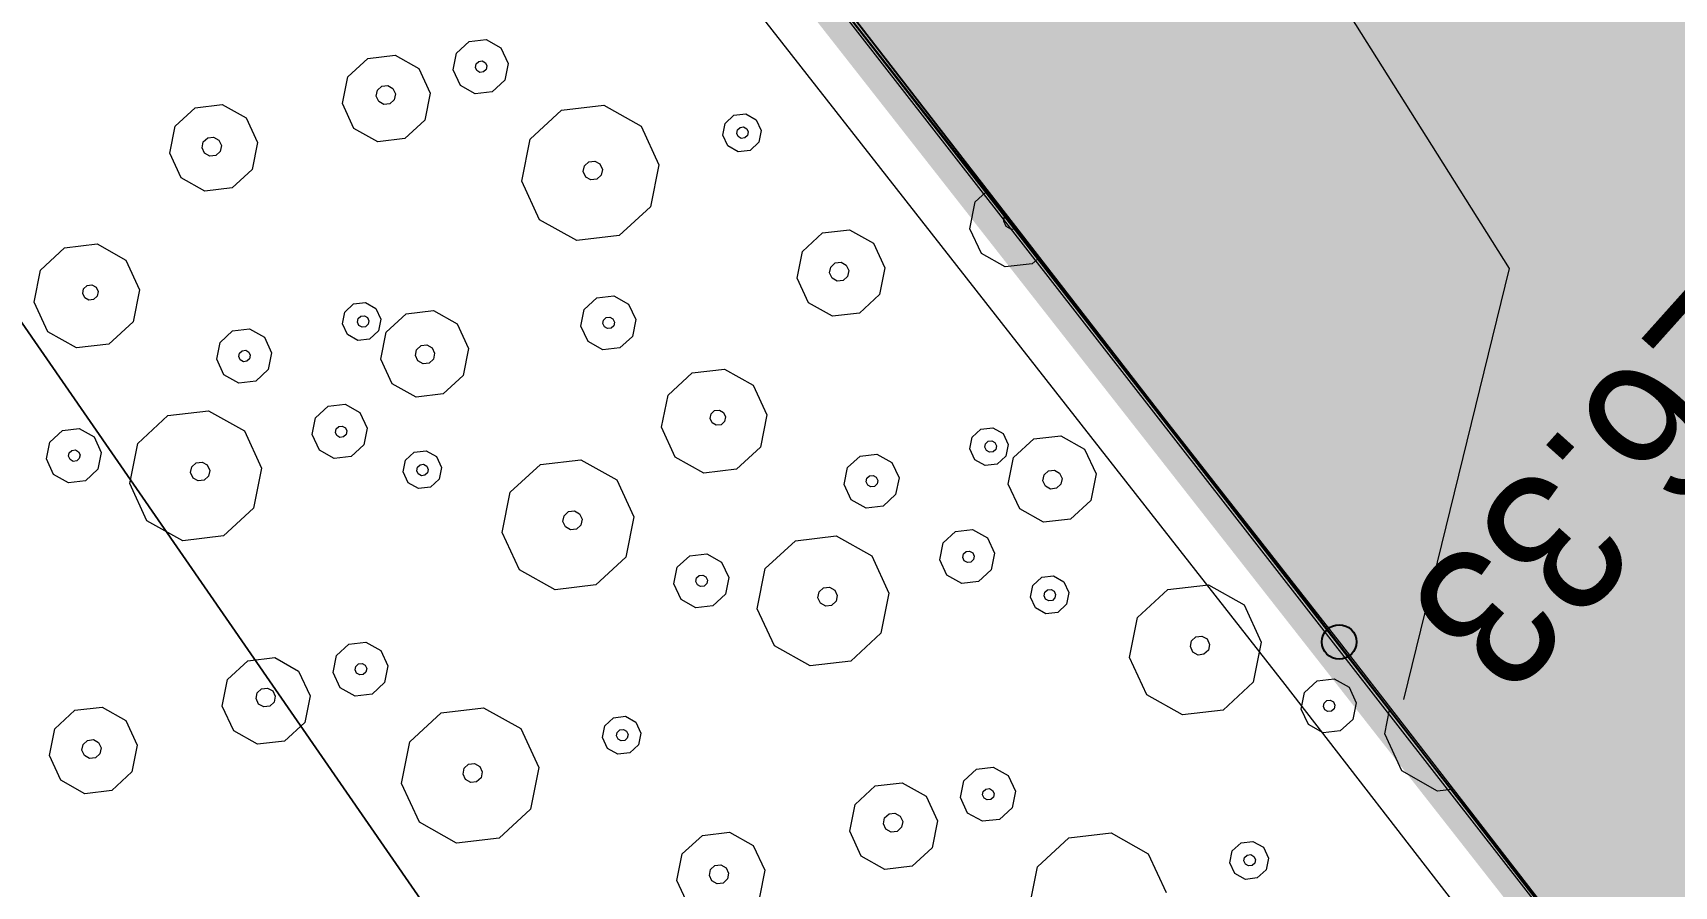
# Model space of a CAD drawing. Header units: metres. Extents: x -2858 to 512, y -1995 to 1252.
# Drawn here: x -564.47 to -559.714, y 410.678 to 413.151 of the extents above; entities that cross this region are included whole.
import ezdxf
from ezdxf.enums import TextEntityAlignment as Align
from ezdxf.lldxf.tags import DXFTag

# ---------------------------------------------------------------- set-up
doc = ezdxf.new("R2010")
doc.units = ezdxf.units.M
doc.header["$PDMODE"] = 33
doc.header["$PDSIZE"] = 0.1
for name, color, linetype in [('Calque commun', 7, 'Continuous'), ('Calque11', 7, 'Continuous'), ('Calque14', 7, 'Continuous'), ('Calque15', 7, 'Continuous'), ('Calque17', 7, 'Continuous')]:
    doc.layers.add(name, color=color, linetype=linetype)
doc.styles.add('Arial12', font='arial.ttf', dxfattribs={"width": 0.9, "height": 0.41584})
tags = doc.linetypes.add('DASHDOT2', pattern=[0.5, 0.25, -0.125, 0, -0.125]).pattern_tags.tags
tags[10:11] = [DXFTag(74, 4), DXFTag(75, 0), DXFTag(340, '0'), DXFTag(46, 1.0), DXFTag(50, 0.0), DXFTag(44, 0.0), DXFTag(45, 0.0)]
tags[8:9] = [DXFTag(74, 4), DXFTag(75, 0), DXFTag(340, '0'), DXFTag(46, 1.0), DXFTag(50, 0.0), DXFTag(44, 0.0), DXFTag(45, 0.0)]
tags[6:7] = [DXFTag(74, 4), DXFTag(75, 0), DXFTag(340, '0'), DXFTag(46, 1.0), DXFTag(50, 0.0), DXFTag(44, 0.0), DXFTag(45, 0.0)]
tags[4:5] = [DXFTag(74, 4), DXFTag(75, 0), DXFTag(340, '0'), DXFTag(46, 1.0), DXFTag(50, 0.0), DXFTag(44, 0.0), DXFTag(45, 0.0)]
tags = doc.linetypes.add('HIDDENX2', pattern=[0.75, 0.5, -0.25]).pattern_tags.tags
tags[6:7] = [DXFTag(74, 4), DXFTag(75, 0), DXFTag(340, '0'), DXFTag(46, 1.0), DXFTag(50, 0.0), DXFTag(44, 0.0), DXFTag(45, 0.0)]
tags[4:5] = [DXFTag(74, 4), DXFTag(75, 0), DXFTag(340, '0'), DXFTag(46, 1.0), DXFTag(50, 0.0), DXFTag(44, 0.0), DXFTag(45, 0.0)]

# ---------------------------------------------------------------- blocks, each defined once
blk = doc.blocks.new('toitvillacinqbismi')
at = {"layer": 'Calque commun', "color": 9, "linetype": 'Continuous', "lineweight": -2}
mesh = blk.add_polyface(dxfattribs=at)
corners = [(-2.8069, 24.5933), (-2.8069, 26.4286), (-9.4069, 24.5933), (10.4215, 26.4286), (-2.7879, 33.5933), (17.0215, 33.5933), (17.0215, 24.5933), (-2.7879, 35.4286), (10.412, 33.5933), (10.4215, 24.5933), (10.412, 35.4286), (-9.3974, 33.5933), (17.8815, 39.3192), (17.8815, 45.9286), (8.8815, 45.9286), (8.8815, 39.3192)]
mesh.append_faces([[corners[k] for k in face] for face in [(12, 13, 14, 15)]], dxfattribs={"color": 9})
mesh.append_faces([[corners[k] for k in face] for face in [(3, 4, 1), (5, 3, 6), (11, 1, 4)]], dxfattribs={"vtx0": -1, "vtx1": -1, "color": 9})
mesh.append_faces([[corners[k] for k in face] for face in [(3, 8, 4)]], dxfattribs={"vtx0": -1, "vtx1": -1, "vtx2": -1, "color": 9})
mesh.append_faces([[corners[k] for k in face] for face in [(0, 1, 2)]], dxfattribs={"vtx1": -1, "color": 9})
mesh.append_faces([[corners[k] for k in face] for face in [(7, 4, 8), (11, 2, 1), (5, 8, 3)]], dxfattribs={"vtx1": -1, "vtx2": -1, "color": 9})
mesh.append_faces([[corners[k] for k in face] for face in [(3, 9, 6), (8, 10, 7)]], dxfattribs={"vtx2": -1, "color": 9})
blk = doc.blocks.new('PointTopo_SPE')
at = {"layer": 'Calque commun', "color": 1, "linetype": 'ByBlock', "lineweight": -2}
blk.add_point((0, 0), dxfattribs=at)
blk = doc.blocks.new('geometrebondepartleger')
at = {"layer": 'Calque commun', "color": 10, "linetype": 'DASHDOT2', "lineweight": 18, "flags": 128}
blk.add_lwpolyline([(45.2867, 98.0868), (42.9361, 93.8756), (22.4919, 69.3549), (46.896, 54.8213), (60.0219, 76.4824), (130.1549, 64.2531), (145.3143, 148.376), (109.3485, 154.881), (91.263, 130.1164), (87.3779, 124.8321), (86.3313, 123.2789), (83.8109, 118.8118), (74.9183, 102.5858), (72.6157, 98.3586), (63.0649, 85.9136), (45.1583, 97.9611)], close=True, dxfattribs=at)
at = {"layer": 'Calque11', "color": 7, "linetype": 'Continuous', "lineweight": 9}
blk.add_polyline3d([(125.0277, 35.9078, 79), (133.3383, 81.851, 79), (145.3136, 148.3761, 79)], dxfattribs=at)
at = {"layer": 'Calque17', "color": 1, "linetype": 'Continuous', "lineweight": 9}
for points in [[(125.174, 36.6886, 79), (126.5286, 44.1348, 79), (125.0378, 35.9435, 79), (126.4161, 43.4883, 79), (128.681, 56.0642, 79), (129.9759, 63.1341, 79), (132.1933, 75.6042, 79), (133.3383, 81.851, 79), (135.2222, 92.3412, 79), (136.4776, 99.3268, 79), (138.1727, 108.7115, 79), (140.4846, 121.4626, 79), (141.0933, 124.9318, 79)], [(125.3707, 36.6528, 79), (126.7254, 44.0992, 79), (125.2346, 35.9078, 79), (126.6129, 43.4526, 79), (128.8778, 56.0285, 79), (130.1727, 63.0986, 79), (132.3901, 75.5687, 79), (133.5351, 81.8153, 79), (135.4191, 92.3058, 79), (136.6745, 99.2914, 79), (138.3695, 108.676, 79), (140.6815, 121.4274, 79), (141.2903, 124.8972, 79)]]:
    blk.add_polyline3d(points, dxfattribs=at)
at = {"layer": 'Calque14', "color": 0, "linetype": 'ByBlock', "lineweight": -2}
blk.add_blockref('PointTopo_SPE', (132.1933, 75.6042, 205.3307), dxfattribs=at)
at = {"layer": 'Calque15', "color": 1, "linetype": 'ByBlock', "lineweight": -2, "style": 'Arial12', "width": 0.9}
blk.add_text('126.33', height=0.41584, dxfattribs=at).set_placement((130.3981, 76.0862, 205.3307), align=Align.TOP_LEFT)
blk = doc.blocks.new('pattern')
at = {"layer": 'Calque commun', "color": 54, "linetype": 'Continuous', "lineweight": 9}
for p, q in [((62.0634, 64.8081), (62.0939, 64.7811)), ((62.0939, 64.7811), (62.1197, 64.6653)), ((62.1197, 64.6653), (62.0725, 64.5564)), ((62.0725, 64.5564), (62.0115, 64.5204)), ((62.5521, 64.5139), (62.5659, 64.5456)), ((62.5659, 64.5456), (62.5957, 64.5632)), ((62.5957, 64.5632), (62.6301, 64.5599)), ((62.6301, 64.5599), (62.6561, 64.537)), ((62.5596, 64.4801), (62.5521, 64.5139)), ((62.5899, 64.511), (62.594, 64.5206)), ((62.5921, 64.5009), (62.5899, 64.511)), ((62.5999, 64.494), (62.5921, 64.5009)), ((62.594, 64.5206), (62.603, 64.5258)), ((62.6103, 64.493), (62.5999, 64.494)), ((62.603, 64.5258), (62.6133, 64.5248)), ((62.6192, 64.4983), (62.6103, 64.493)), ((62.6133, 64.5248), (62.6211, 64.518)), ((62.6233, 64.5078), (62.6192, 64.4983)), ((62.6211, 64.518), (62.6233, 64.5078)), ((62.6636, 64.5033), (62.6498, 64.4715)), ((62.6561, 64.537), (62.6636, 64.5033)), ((62.0605, 64.4346), (62.1031, 64.4597)), ((62.1031, 64.4597), (62.1523, 64.455)), ((62.1523, 64.455), (62.1894, 64.4223)), ((62.5856, 64.4572), (62.5596, 64.4801)), ((62.62, 64.4539), (62.5856, 64.4572)), ((62.6498, 64.4715), (62.62, 64.4539)), ((62.0408, 64.3892), (62.0605, 64.4346)), ((62.1072, 64.3936), (62.1161, 64.3989)), ((62.1161, 64.3989), (62.1264, 64.3979)), ((62.1264, 64.3979), (62.1342, 64.391)), ((62.1894, 64.4223), (62.2001, 64.374)), ((62.0516, 64.3409), (62.0408, 64.3892)), ((62.103, 64.3841), (62.1072, 64.3936)), ((62.1053, 64.3739), (62.103, 64.3841)), ((62.1131, 64.3671), (62.1053, 64.3739)), ((62.1234, 64.3661), (62.1131, 64.3671)), ((62.1324, 64.3714), (62.1234, 64.3661)), ((62.1365, 64.3809), (62.1324, 64.3714)), ((62.1342, 64.391), (62.1365, 64.3809)), ((62.2001, 64.374), (62.1804, 64.3287)), ((62.7884, 64.2779), (62.8376, 64.3913)), ((62.0887, 64.3082), (62.0516, 64.3409)), ((62.1379, 64.3035), (62.0887, 64.3082)), ((62.1804, 64.3287), (62.1379, 64.3035)), ((62.8153, 64.1572), (62.7884, 64.2779)), ((62.1131, 64.1126), (62.2153, 64.173)), ((62.2153, 64.173), (62.3334, 64.1617)), ((62.3334, 64.1617), (62.4224, 64.0832)), ((62.0659, 64.0038), (62.1131, 64.1126)), ((62.908, 64.0754), (62.8153, 64.1572)), ((63.1374, 64.1265), (63.031, 64.0637)), ((62.4224, 64.0832), (62.4482, 63.9674)), ((63.031, 64.0637), (62.908, 64.0754)), ((62.0917, 63.888), (62.0659, 64.0038)), ((62.2112, 63.9896), (62.2181, 64.0054)), ((62.2149, 63.9727), (62.2112, 63.9896)), ((62.2279, 63.9612), (62.2149, 63.9727)), ((62.2181, 64.0054), (62.233, 64.0142)), ((62.233, 64.0142), (62.2502, 64.0126)), ((62.26, 63.9684), (62.2451, 63.9596)), ((62.2502, 64.0126), (62.2632, 64.0011)), ((62.2669, 63.9842), (62.26, 63.9684)), ((62.2632, 64.0011), (62.2669, 63.9842)), ((62.4482, 63.9674), (62.401, 63.8585)), ((62.2451, 63.9596), (62.2279, 63.9612)), ((62.1806, 63.8094), (62.0917, 63.888)), ((62.91, 63.8697), (62.9526, 63.8949)), ((62.9526, 63.8949), (63.0018, 63.8902)), ((63.0018, 63.8902), (63.0388, 63.8574)), ((62.401, 63.8585), (62.2988, 63.7982)), ((62.8903, 63.8244), (62.91, 63.8697)), ((62.9011, 63.7761), (62.8903, 63.8244)), ((62.9525, 63.8192), (62.9566, 63.8288)), ((62.9566, 63.8288), (62.9656, 63.834)), ((62.9656, 63.834), (62.9759, 63.8331)), ((62.9759, 63.8331), (62.9837, 63.8262)), ((62.9837, 63.8262), (62.986, 63.8161)), ((63.0388, 63.8574), (63.0496, 63.8092)), ((62.2988, 63.7982), (62.1806, 63.8094)), ((62.9548, 63.8091), (62.9525, 63.8192)), ((62.9625, 63.8022), (62.9548, 63.8091)), ((62.9729, 63.8012), (62.9625, 63.8022)), ((62.9818, 63.8065), (62.9729, 63.8012)), ((62.986, 63.8161), (62.9818, 63.8065)), ((63.0496, 63.8092), (63.0299, 63.7638)), ((63.125, 63.7594), (63.1932, 63.7996)), ((63.1932, 63.7996), (63.2719, 63.7921)), ((63.2719, 63.7921), (63.3312, 63.7397)), ((62.9381, 63.7434), (62.9011, 63.7761)), ((62.9873, 63.7387), (62.9381, 63.7434)), ((63.0299, 63.7638), (62.9873, 63.7387)), ((63.0936, 63.6868), (63.125, 63.7594)), ((63.3312, 63.7397), (63.3484, 63.6625)), ((63.1108, 63.6096), (63.0936, 63.6868)), ((63.1866, 63.6694), (63.1934, 63.6853)), ((63.1934, 63.6853), (63.2083, 63.6941)), ((63.2083, 63.6941), (63.2256, 63.6924)), ((63.2256, 63.6924), (63.2385, 63.681)), ((63.1903, 63.6525), (63.1866, 63.6694)), ((63.2033, 63.6411), (63.1903, 63.6525)), ((63.2205, 63.6394), (63.2033, 63.6411)), ((63.2354, 63.6482), (63.2205, 63.6394)), ((63.2423, 63.6641), (63.2354, 63.6482)), ((63.2385, 63.681), (63.2423, 63.6641)), ((63.3484, 63.6625), (63.3169, 63.5899)), ((62.364, 63.57), (62.3778, 63.6017)), ((62.3778, 63.6017), (62.4076, 63.6193)), ((62.4076, 63.6193), (62.442, 63.616)), ((62.442, 63.616), (62.468, 63.5931)), ((62.468, 63.5931), (62.4755, 63.5593)), ((63.1701, 63.5572), (63.1108, 63.6096)), ((63.3169, 63.5899), (63.2488, 63.5497)), ((62.3715, 63.5362), (62.364, 63.57)), ((62.4034, 63.5672), (62.4076, 63.5767)), ((62.4057, 63.5571), (62.4034, 63.5672)), ((62.4135, 63.5502), (62.4057, 63.5571)), ((62.4076, 63.5767), (62.4165, 63.582)), ((62.4238, 63.5492), (62.4135, 63.5502)), ((62.4165, 63.582), (62.4268, 63.581)), ((62.4328, 63.5545), (62.4238, 63.5492)), ((62.4268, 63.581), (62.4346, 63.5741)), ((62.4369, 63.564), (62.4328, 63.5545)), ((62.4346, 63.5741), (62.4369, 63.564)), ((62.4755, 63.5593), (62.4617, 63.5276)), ((63.2488, 63.5497), (63.1701, 63.5572)), ((62.3975, 63.5133), (62.3715, 63.5362)), ((62.4319, 63.51), (62.3975, 63.5133)), ((62.4617, 63.5276), (62.4319, 63.51)), ((63.5656, 63.4818), (63.6337, 63.522)), ((62.069, 63.4307), (62.1372, 63.4709)), ((62.1372, 63.4709), (62.2159, 63.4634)), ((62.2159, 63.4634), (62.2752, 63.411)), ((63.5341, 63.4092), (63.5656, 63.4818)), ((62.0376, 63.3581), (62.069, 63.4307)), ((62.2752, 63.411), (62.2924, 63.3338)), ((63.5513, 63.332), (63.5341, 63.4092)), ((63.6346, 63.3934), (63.6414, 63.4092)), ((63.6414, 63.4092), (63.6564, 63.418)), ((63.6564, 63.418), (63.6736, 63.4164)), ((63.6736, 63.4164), (63.6866, 63.4049)), ((63.6866, 63.4049), (63.6903, 63.3881)), ((62.0548, 63.2809), (62.0376, 63.3581)), ((62.1378, 63.3504), (62.1447, 63.3663)), ((62.1416, 63.3335), (62.1378, 63.3504)), ((62.1447, 63.3663), (62.1596, 63.3751)), ((62.1596, 63.3751), (62.1768, 63.3734)), ((62.1768, 63.3734), (62.1898, 63.362)), ((62.1898, 63.362), (62.1936, 63.3451)), ((62.4171, 63.3197), (62.4368, 63.365)), ((62.4368, 63.365), (62.4793, 63.3902)), ((62.4793, 63.3902), (62.5286, 63.3855)), ((62.5286, 63.3855), (62.5656, 63.3527)), ((62.5656, 63.3527), (62.5764, 63.3045)), ((63.6383, 63.3765), (63.6346, 63.3934)), ((63.6513, 63.365), (63.6383, 63.3765)), ((63.6685, 63.3634), (63.6513, 63.365)), ((63.6834, 63.3722), (63.6685, 63.3634)), ((63.6903, 63.3881), (63.6834, 63.3722)), ((63.789, 63.3849), (63.7575, 63.3124)), ((62.1545, 63.3221), (62.1416, 63.3335)), ((62.1718, 63.3204), (62.1545, 63.3221)), ((62.1867, 63.3292), (62.1718, 63.3204)), ((62.1936, 63.3451), (62.1867, 63.3292)), ((62.2924, 63.3338), (62.2609, 63.2612)), ((62.4278, 63.2714), (62.4171, 63.3197)), ((62.478, 63.3175), (62.4821, 63.327)), ((62.4803, 63.3073), (62.478, 63.3175)), ((62.488, 63.3005), (62.4803, 63.3073)), ((62.4821, 63.327), (62.4911, 63.3323)), ((62.4911, 63.3323), (62.5014, 63.3313)), ((62.5073, 63.3047), (62.4984, 63.2995)), ((62.5014, 63.3313), (62.5092, 63.3244)), ((62.5114, 63.3143), (62.5073, 63.3047)), ((62.5092, 63.3244), (62.5114, 63.3143)), ((62.5764, 63.3045), (62.5567, 63.2591)), ((63.6106, 63.2796), (63.5513, 63.332)), ((63.7575, 63.3124), (63.6894, 63.2721)), ((62.1141, 63.2285), (62.0548, 63.2809)), ((62.2609, 63.2612), (62.1928, 63.221)), ((62.4649, 63.2387), (62.4278, 63.2714)), ((62.4984, 63.2995), (62.488, 63.3005)), ((62.5567, 63.2591), (62.5141, 63.234)), ((62.7272, 63.2142), (62.8293, 63.2746)), ((62.8293, 63.2746), (62.9475, 63.2633)), ((62.9475, 63.2633), (63.0364, 63.1848)), ((63.6894, 63.2721), (63.6106, 63.2796)), ((62.1928, 63.221), (62.1141, 63.2285)), ((62.5141, 63.234), (62.4649, 63.2387)), ((62.6799, 63.1054), (62.7272, 63.2142)), ((62.1616, 63.1524), (62.1754, 63.1842)), ((62.1754, 63.1842), (62.2052, 63.2018)), ((62.1973, 63.1521), (62.2014, 63.1616)), ((62.2014, 63.1616), (62.2103, 63.1669)), ((62.2052, 63.2018), (62.2396, 63.1985)), ((62.2103, 63.1669), (62.2207, 63.1659)), ((62.2207, 63.1659), (62.2284, 63.159)), ((62.2284, 63.159), (62.2307, 63.1489)), ((62.2396, 63.1985), (62.2656, 63.1756)), ((62.2656, 63.1756), (62.2731, 63.1418)), ((63.0364, 63.1848), (63.0622, 63.0689)), ((62.1691, 63.1186), (62.1616, 63.1524)), ((62.1951, 63.0957), (62.1691, 63.1186)), ((62.1995, 63.1419), (62.1973, 63.1521)), ((62.2073, 63.135), (62.1995, 63.1419)), ((62.2176, 63.1341), (62.2073, 63.135)), ((62.2266, 63.1393), (62.2176, 63.1341)), ((62.2307, 63.1489), (62.2266, 63.1393)), ((62.2731, 63.1418), (62.2593, 63.1101)), ((62.8321, 63.107), (62.847, 63.1158)), ((62.847, 63.1158), (62.8642, 63.1142)), ((62.8642, 63.1142), (62.8772, 63.1027)), ((62.2295, 63.0925), (62.1951, 63.0957)), ((62.2593, 63.1101), (62.2295, 63.0925)), ((62.7057, 62.9895), (62.6799, 63.1054)), ((62.8252, 63.0911), (62.8321, 63.107)), ((62.829, 63.0743), (62.8252, 63.0911)), ((62.842, 63.0628), (62.829, 63.0743)), ((62.8741, 63.07), (62.8592, 63.0612)), ((62.881, 63.0858), (62.8741, 63.07)), ((62.8772, 63.1027), (62.881, 63.0858)), ((63.0622, 63.0689), (63.015, 62.9601)), ((62.4587, 63.0132), (62.5013, 63.0383)), ((62.5013, 63.0383), (62.5505, 63.0336)), ((62.5505, 63.0336), (62.5876, 63.0009)), ((62.8592, 63.0612), (62.842, 63.0628)), ((62.439, 62.9678), (62.4587, 63.0132)), ((62.5012, 62.9627), (62.5053, 62.9722)), ((62.5053, 62.9722), (62.5143, 62.9775)), ((62.5143, 62.9775), (62.5246, 62.9765)), ((62.5246, 62.9765), (62.5324, 62.9696)), ((62.5324, 62.9696), (62.5347, 62.9595)), ((62.5876, 63.0009), (62.5983, 62.9526)), ((62.7947, 62.911), (62.7057, 62.9895)), ((62.4498, 62.9196), (62.439, 62.9678)), ((62.5035, 62.9526), (62.5012, 62.9627)), ((62.5113, 62.9457), (62.5035, 62.9526)), ((62.5216, 62.9447), (62.5113, 62.9457)), ((62.5305, 62.95), (62.5216, 62.9447)), ((62.5347, 62.9595), (62.5305, 62.95)), ((62.5983, 62.9526), (62.5786, 62.9073)), ((63.015, 62.9601), (62.9128, 62.8997)), ((63.4946, 62.9175), (63.5084, 62.9493)), ((63.5084, 62.9493), (63.5382, 62.9669)), ((63.5324, 62.9147), (63.5365, 62.9242)), ((63.5365, 62.9242), (63.5455, 62.9295)), ((63.5382, 62.9669), (63.5726, 62.9636)), ((63.5455, 62.9295), (63.5558, 62.9285)), ((63.5558, 62.9285), (63.5636, 62.9216)), ((63.5636, 62.9216), (63.5658, 62.9115)), ((63.5726, 62.9636), (63.5986, 62.9407)), ((63.5986, 62.9407), (63.6061, 62.9069)), ((61.7174, 62.8889), (61.7387, 62.8869)), ((61.7387, 62.8869), (61.798, 62.8345)), ((62.4868, 62.8868), (62.4498, 62.9196)), ((62.5361, 62.8821), (62.4868, 62.8868)), ((62.5786, 62.9073), (62.5361, 62.8821)), ((62.9128, 62.8997), (62.7947, 62.911)), ((63.5021, 62.8837), (63.4946, 62.9175)), ((63.5281, 62.8608), (63.5021, 62.8837)), ((63.5346, 62.9045), (63.5324, 62.9147)), ((63.5424, 62.8977), (63.5346, 62.9045)), ((63.5528, 62.8967), (63.5424, 62.8977)), ((63.5617, 62.902), (63.5528, 62.8967)), ((63.5658, 62.9115), (63.5617, 62.902)), ((63.5923, 62.8751), (63.5625, 62.8575)), ((63.6061, 62.9069), (63.5923, 62.8751)), ((61.798, 62.8345), (61.8152, 62.7573)), ((62.9833, 62.7928), (63.003, 62.8382)), ((63.003, 62.8382), (63.0456, 62.8633)), ((63.0456, 62.8633), (63.0948, 62.8587)), ((63.0948, 62.8587), (63.1319, 62.8259)), ((63.1319, 62.8259), (63.1426, 62.7777)), ((63.5625, 62.8575), (63.5281, 62.8608)), ((63.7801, 62.7949), (63.8865, 62.8578)), ((63.8865, 62.8578), (64.0096, 62.846)), ((64.0096, 62.846), (64.1022, 62.7642)), ((61.6981, 62.7822), (61.7054, 62.7758)), ((62.9941, 62.7446), (62.9833, 62.7928)), ((63.0455, 62.7877), (63.0497, 62.7972)), ((63.0478, 62.7776), (63.0455, 62.7877)), ((63.0497, 62.7972), (63.0586, 62.8025)), ((63.0586, 62.8025), (63.0689, 62.8015)), ((63.0689, 62.8015), (63.0767, 62.7947)), ((63.079, 62.7845), (63.0748, 62.775)), ((63.0767, 62.7947), (63.079, 62.7845)), ((63.7309, 62.6815), (63.7801, 62.7949)), ((61.7022, 62.743), (61.6897, 62.7356)), ((61.7091, 62.7589), (61.7022, 62.743)), ((61.7054, 62.7758), (61.7091, 62.7589)), ((61.8152, 62.7573), (61.7838, 62.6847)), ((63.0312, 62.7119), (62.9941, 62.7446)), ((63.0556, 62.7707), (63.0478, 62.7776)), ((63.0659, 62.7697), (63.0556, 62.7707)), ((63.0748, 62.775), (63.0659, 62.7697)), ((63.1229, 62.7323), (63.0804, 62.7072)), ((63.1426, 62.7777), (63.1229, 62.7323)), ((64.1022, 62.7642), (64.1291, 62.6436)), ((61.7838, 62.6847), (61.7156, 62.6445)), ((63.0804, 62.7072), (63.0312, 62.7119)), ((63.899, 62.6817), (63.9139, 62.6905)), ((63.9139, 62.6905), (63.9311, 62.6888)), ((63.9311, 62.6888), (63.9441, 62.6774)), ((61.7156, 62.6445), (61.674, 62.6485)), ((62.5781, 62.6062), (62.6598, 62.6545)), ((62.6598, 62.6545), (62.7543, 62.6455)), ((62.7543, 62.6455), (62.8255, 62.5826)), ((63.7578, 62.5609), (63.7309, 62.6815)), ((63.8921, 62.6658), (63.899, 62.6817)), ((63.8959, 62.6489), (63.8921, 62.6658)), ((63.9089, 62.6374), (63.8959, 62.6489)), ((63.9261, 62.6358), (63.9089, 62.6374)), ((63.941, 62.6446), (63.9261, 62.6358)), ((63.9479, 62.6605), (63.941, 62.6446)), ((63.9441, 62.6774), (63.9479, 62.6605)), ((64.1291, 62.6436), (64.0799, 62.5302)), ((62.0324, 62.5766), (62.1006, 62.6168)), ((62.1006, 62.6168), (62.1793, 62.6093)), ((62.1793, 62.6093), (62.2386, 62.557)), ((62.5403, 62.5191), (62.5781, 62.6062)), ((62.001, 62.504), (62.0324, 62.5766)), ((62.2386, 62.557), (62.2558, 62.4797)), ((62.8255, 62.5826), (62.8461, 62.49)), ((63.0556, 62.5163), (63.1578, 62.5766)), ((63.1578, 62.5766), (63.2759, 62.5654)), ((63.2759, 62.5654), (63.3649, 62.4868)), ((63.8505, 62.4791), (63.7578, 62.5609)), ((62.0182, 62.4268), (62.001, 62.504)), ((62.1014, 62.4882), (62.1083, 62.504)), ((62.1083, 62.504), (62.1232, 62.5128)), ((62.1232, 62.5128), (62.1404, 62.5112)), ((62.1404, 62.5112), (62.1534, 62.4997)), ((62.1534, 62.4997), (62.1571, 62.4829)), ((62.5609, 62.4265), (62.5403, 62.5191)), ((62.6565, 62.5078), (62.662, 62.5205)), ((62.6595, 62.4942), (62.6565, 62.5078)), ((62.6699, 62.4851), (62.6595, 62.4942)), ((62.662, 62.5205), (62.674, 62.5275)), ((62.674, 62.5275), (62.6877, 62.5262)), ((62.6877, 62.5262), (62.6981, 62.517)), ((62.7011, 62.5035), (62.6956, 62.4908)), ((62.6981, 62.517), (62.7011, 62.5035)), ((63.0084, 62.4074), (63.0556, 62.5163)), ((64.0799, 62.5302), (63.9735, 62.4673)), ((62.1052, 62.4713), (62.1014, 62.4882)), ((62.1181, 62.4598), (62.1052, 62.4713)), ((62.1354, 62.4582), (62.1181, 62.4598)), ((62.1503, 62.467), (62.1354, 62.4582)), ((62.1571, 62.4829), (62.1503, 62.467)), ((62.2558, 62.4797), (62.2243, 62.4072)), ((62.6837, 62.4838), (62.6699, 62.4851)), ((62.6956, 62.4908), (62.6837, 62.4838)), ((62.8461, 62.49), (62.8083, 62.4029)), ((63.3649, 62.4868), (63.3907, 62.371)), ((63.9735, 62.4673), (63.8505, 62.4791)), ((62.0775, 62.3744), (62.0182, 62.4268)), ((62.2243, 62.4072), (62.1562, 62.3669)), ((62.6321, 62.3636), (62.5609, 62.4265)), ((62.8083, 62.4029), (62.7266, 62.3546)), ((63.0342, 62.2916), (63.0084, 62.4074)), ((63.1537, 62.3932), (63.1606, 62.4091)), ((63.1606, 62.4091), (63.1755, 62.4179)), ((63.1755, 62.4179), (63.1927, 62.4162)), ((63.1927, 62.4162), (63.2057, 62.4048)), ((63.2057, 62.4048), (63.2094, 62.3879)), ((62.1562, 62.3669), (62.0775, 62.3744)), ((62.7266, 62.3546), (62.6321, 62.3636)), ((63.1574, 62.3763), (63.1537, 62.3932)), ((63.1704, 62.3649), (63.1574, 62.3763)), ((63.1876, 62.3632), (63.1704, 62.3649)), ((63.2025, 62.372), (63.1876, 62.3632)), ((63.2094, 62.3879), (63.2025, 62.372)), ((63.3907, 62.371), (63.3435, 62.2621)), ((63.1231, 62.2131), (63.0342, 62.2916)), ((63.3435, 62.2621), (63.2413, 62.2018)), ((63.8328, 62.228), (63.8525, 62.2734)), ((63.8525, 62.2734), (63.8951, 62.2985)), ((63.8951, 62.2985), (63.9443, 62.2938)), ((63.9443, 62.2938), (63.9813, 62.2611)), ((63.9813, 62.2611), (63.9921, 62.2128)), ((63.2413, 62.2018), (63.1231, 62.2131)), ((63.8436, 62.1797), (63.8328, 62.228)), ((63.895, 62.2229), (63.8991, 62.2324)), ((63.8973, 62.2127), (63.895, 62.2229)), ((63.905, 62.2059), (63.8973, 62.2127)), ((63.8991, 62.2324), (63.9081, 62.2377)), ((63.9081, 62.2377), (63.9184, 62.2367)), ((63.9243, 62.2102), (63.9154, 62.2049)), ((63.9184, 62.2367), (63.9262, 62.2298)), ((63.9285, 62.2197), (63.9243, 62.2102)), ((63.9262, 62.2298), (63.9285, 62.2197)), ((63.9921, 62.2128), (63.9724, 62.1675)), ((62.6259, 62.1389), (62.6685, 62.1641)), ((62.6685, 62.1641), (62.7177, 62.1594)), ((63.8806, 62.147), (63.8436, 62.1797)), ((63.9154, 62.2049), (63.905, 62.2059)), ((63.9724, 62.1675), (63.9298, 62.1423)), ((64.0361, 62.0904), (64.0675, 62.163)), ((64.0675, 62.163), (64.1357, 62.2032)), ((64.1357, 62.2032), (64.2144, 62.1957)), ((64.2144, 62.1957), (64.2737, 62.1434)), ((62.6063, 62.0936), (62.6259, 62.1389)), ((62.7177, 62.1594), (62.7548, 62.1266)), ((62.7548, 62.1266), (62.7656, 62.0784)), ((63.9298, 62.1423), (63.8806, 62.147)), ((64.2737, 62.1434), (64.2909, 62.0661)), ((62.617, 62.0453), (62.6063, 62.0936)), ((62.6685, 62.0884), (62.6726, 62.098)), ((62.6707, 62.0783), (62.6685, 62.0884)), ((62.6785, 62.0714), (62.6707, 62.0783)), ((62.6726, 62.098), (62.6815, 62.1032)), ((62.6889, 62.0704), (62.6785, 62.0714)), ((62.6815, 62.1032), (62.6919, 62.1022)), ((62.6978, 62.0757), (62.6889, 62.0704)), ((62.6919, 62.1022), (62.6997, 62.0954)), ((62.7019, 62.0852), (62.6978, 62.0757)), ((62.6997, 62.0954), (62.7019, 62.0852)), ((62.7656, 62.0784), (62.7459, 62.033)), ((64.0533, 62.0132), (64.0361, 62.0904)), ((64.1291, 62.0731), (64.1359, 62.0889)), ((64.1328, 62.0562), (64.1291, 62.0731)), ((64.1359, 62.0889), (64.1508, 62.0977)), ((64.1508, 62.0977), (64.1681, 62.0961)), ((64.1681, 62.0961), (64.181, 62.0846)), ((64.1848, 62.0677), (64.1779, 62.0519)), ((64.181, 62.0846), (64.1848, 62.0677)), ((64.2909, 62.0661), (64.2594, 61.9936)), ((61.9614, 62.0123), (61.9752, 62.0441)), ((61.9752, 62.0441), (62.005, 62.0617)), ((61.9992, 62.0095), (62.0033, 62.019)), ((62.0033, 62.019), (62.0123, 62.0243)), ((62.005, 62.0617), (62.0395, 62.0584)), ((62.0123, 62.0243), (62.0226, 62.0233)), ((62.0226, 62.0233), (62.0304, 62.0164)), ((62.0395, 62.0584), (62.0654, 62.0355)), ((62.0654, 62.0355), (62.0729, 62.0017)), ((62.6541, 62.0126), (62.617, 62.0453)), ((62.7459, 62.033), (62.7033, 62.0079)), ((63.3203, 62.0053), (63.3501, 62.0229)), ((63.3501, 62.0229), (63.3845, 62.0197)), ((63.3845, 62.0197), (63.4105, 61.9967)), ((64.1458, 62.0447), (64.1328, 62.0562)), ((64.163, 62.0431), (64.1458, 62.0447)), ((64.1779, 62.0519), (64.163, 62.0431)), ((61.969, 61.9785), (61.9614, 62.0123)), ((61.9949, 61.9556), (61.969, 61.9785)), ((62.0015, 61.9993), (61.9992, 62.0095)), ((62.0093, 61.9925), (62.0015, 61.9993)), ((62.0196, 61.9915), (62.0093, 61.9925)), ((62.0285, 61.9968), (62.0196, 61.9915)), ((62.0327, 62.0063), (62.0285, 61.9968)), ((62.0592, 61.9699), (62.0294, 61.9524)), ((62.0304, 62.0164), (62.0327, 62.0063)), ((62.0729, 62.0017), (62.0592, 61.9699)), ((62.7033, 62.0079), (62.6541, 62.0126)), ((63.3065, 61.9736), (63.3203, 62.0053)), ((63.314, 61.9398), (63.3065, 61.9736)), ((63.3459, 61.9708), (63.3501, 61.9804)), ((63.3482, 61.9607), (63.3459, 61.9708)), ((63.3501, 61.9804), (63.359, 61.9856)), ((63.359, 61.9856), (63.3694, 61.9847)), ((63.3694, 61.9847), (63.3771, 61.9778)), ((63.3771, 61.9778), (63.3794, 61.9677)), ((63.4105, 61.9967), (63.418, 61.963)), ((64.1126, 61.9608), (64.0533, 62.0132)), ((64.2594, 61.9936), (64.1913, 61.9533)), ((62.0294, 61.9524), (61.9949, 61.9556)), ((62.2469, 61.8897), (62.3534, 61.9526)), ((62.3534, 61.9526), (62.4764, 61.9408)), ((62.4764, 61.9408), (62.5691, 61.859)), ((63.34, 61.9169), (63.314, 61.9398)), ((63.356, 61.9538), (63.3482, 61.9607)), ((63.3663, 61.9528), (63.356, 61.9538)), ((63.3753, 61.9581), (63.3663, 61.9528)), ((63.4042, 61.9312), (63.3744, 61.9136)), ((63.3794, 61.9677), (63.3753, 61.9581)), ((63.418, 61.963), (63.4042, 61.9312)), ((64.1913, 61.9533), (64.1126, 61.9608)), ((64.5081, 61.8854), (64.5762, 61.9256)), ((64.5762, 61.9256), (64.655, 61.9181)), ((62.1977, 61.7763), (62.2469, 61.8897)), ((63.0115, 61.8343), (63.0797, 61.8745)), ((63.0797, 61.8745), (63.1584, 61.867)), ((63.3744, 61.9136), (63.34, 61.9169)), ((64.4766, 61.8129), (64.5081, 61.8854)), ((64.655, 61.9181), (64.7143, 61.8658)), ((62.5691, 61.859), (62.5959, 61.7384)), ((62.9801, 61.7617), (63.0115, 61.8343)), ((63.1584, 61.867), (63.2177, 61.8147)), ((64.7143, 61.8658), (64.7315, 61.7886)), ((62.3658, 61.7765), (62.3807, 61.7853)), ((62.3807, 61.7853), (62.398, 61.7836)), ((62.398, 61.7836), (62.4109, 61.7722)), ((63.2177, 61.8147), (63.2349, 61.7374)), ((63.3793, 61.7687), (63.4218, 61.7938)), ((63.4218, 61.7938), (63.4711, 61.7891)), ((63.4711, 61.7891), (63.5081, 61.7564)), ((64.4938, 61.7356), (64.4766, 61.8129)), ((64.5771, 61.797), (64.5839, 61.8129)), ((64.5808, 61.7801), (64.5771, 61.797)), ((64.5938, 61.7687), (64.5808, 61.7801)), ((64.5839, 61.8129), (64.5988, 61.8217)), ((64.5988, 61.8217), (64.6161, 61.82)), ((64.6161, 61.82), (64.6291, 61.8086)), ((64.6328, 61.7917), (64.6259, 61.7758)), ((64.6291, 61.8086), (64.6328, 61.7917)), ((64.7315, 61.7886), (64.7, 61.716)), ((62.2246, 61.6557), (62.1977, 61.7763)), ((62.359, 61.7606), (62.3658, 61.7765)), ((62.3627, 61.7437), (62.359, 61.7606)), ((62.3757, 61.7323), (62.3627, 61.7437)), ((62.3929, 61.7306), (62.3757, 61.7323)), ((62.4078, 61.7394), (62.3929, 61.7306)), ((62.4147, 61.7553), (62.4078, 61.7394)), ((62.4109, 61.7722), (62.4147, 61.7553)), ((62.5959, 61.7384), (62.5468, 61.625)), ((62.9973, 61.6845), (62.9801, 61.7617)), ((63.0803, 61.754), (63.0872, 61.7699)), ((63.0841, 61.7371), (63.0803, 61.754)), ((63.097, 61.7257), (63.0841, 61.7371)), ((63.0872, 61.7699), (63.1021, 61.7787)), ((63.1021, 61.7787), (63.1193, 61.7771)), ((63.1292, 61.7328), (63.1143, 61.724)), ((63.1193, 61.7771), (63.1323, 61.7656)), ((63.136, 61.7487), (63.1292, 61.7328)), ((63.1323, 61.7656), (63.136, 61.7487)), ((63.2349, 61.7374), (63.2034, 61.6649)), ((63.3596, 61.7233), (63.3793, 61.7687)), ((63.4246, 61.7306), (63.4336, 61.7359)), ((63.4336, 61.7359), (63.4439, 61.7349)), ((63.4439, 61.7349), (63.4517, 61.7281)), ((63.5081, 61.7564), (63.5189, 61.7081)), ((64.5531, 61.6833), (64.4938, 61.7356)), ((64.611, 61.767), (64.5938, 61.7687)), ((64.6259, 61.7758), (64.611, 61.767)), ((63.0566, 61.6321), (62.9973, 61.6845)), ((63.1143, 61.724), (63.097, 61.7257)), ((63.3703, 61.675), (63.3596, 61.7233)), ((63.4205, 61.7211), (63.4246, 61.7306)), ((63.4228, 61.711), (63.4205, 61.7211)), ((63.4305, 61.7041), (63.4228, 61.711)), ((63.4409, 61.7031), (63.4305, 61.7041)), ((63.4498, 61.7084), (63.4409, 61.7031)), ((63.4539, 61.7179), (63.4498, 61.7084)), ((63.4517, 61.7281), (63.4539, 61.7179)), ((63.5189, 61.7081), (63.4992, 61.6628)), ((64.7, 61.716), (64.6319, 61.6758)), ((62.3173, 61.5739), (62.2246, 61.6557)), ((63.2034, 61.6649), (63.1353, 61.6246)), ((63.4074, 61.6423), (63.3703, 61.675)), ((63.4566, 61.6376), (63.4074, 61.6423)), ((63.4992, 61.6628), (63.4566, 61.6376)), ((63.6697, 61.6179), (63.7718, 61.6782)), ((63.7718, 61.6782), (63.89, 61.6669)), ((63.89, 61.6669), (63.9789, 61.5884)), ((64.6319, 61.6758), (64.5531, 61.6833)), ((62.5468, 61.625), (62.4403, 61.5621)), ((63.1353, 61.6246), (63.0566, 61.6321)), ((63.1179, 61.5878), (63.1477, 61.6054)), ((63.1477, 61.6054), (63.1821, 61.6021)), ((63.1821, 61.6021), (63.2081, 61.5792)), ((63.6224, 61.509), (63.6697, 61.6179)), ((62.4403, 61.5621), (62.3173, 61.5739)), ((63.1041, 61.5561), (63.1179, 61.5878)), ((63.1116, 61.5223), (63.1041, 61.5561)), ((63.1397, 61.5557), (63.1439, 61.5652)), ((63.142, 61.5456), (63.1397, 61.5557)), ((63.1498, 61.5387), (63.142, 61.5456)), ((63.1439, 61.5652), (63.1528, 61.5705)), ((63.1528, 61.5705), (63.1632, 61.5695)), ((63.1691, 61.543), (63.1601, 61.5377)), ((63.1632, 61.5695), (63.1709, 61.5626)), ((63.1732, 61.5525), (63.1691, 61.543)), ((63.1709, 61.5626), (63.1732, 61.5525)), ((63.2156, 61.5454), (63.2018, 61.5137)), ((63.2081, 61.5792), (63.2156, 61.5454)), ((63.9789, 61.5884), (64.0047, 61.4726)), ((63.1376, 61.4994), (63.1116, 61.5223)), ((63.172, 61.4961), (63.1376, 61.4994)), ((63.1601, 61.5377), (63.1498, 61.5387)), ((63.2018, 61.5137), (63.172, 61.4961)), ((63.6482, 61.3932), (63.6224, 61.509)), ((63.7677, 61.4948), (63.7746, 61.5107)), ((63.7715, 61.4779), (63.7677, 61.4948)), ((63.7746, 61.5107), (63.7895, 61.5195)), ((63.7895, 61.5195), (63.8067, 61.5178)), ((63.8067, 61.5178), (63.8197, 61.5064)), ((63.8197, 61.5064), (63.8235, 61.4895)), ((63.7845, 61.4664), (63.7715, 61.4779)), ((63.8017, 61.4648), (63.7845, 61.4664)), ((63.8166, 61.4736), (63.8017, 61.4648)), ((63.8235, 61.4895), (63.8166, 61.4736)), ((64.0047, 61.4726), (63.9575, 61.3637)), ((63.3815, 61.3715), (63.4012, 61.4168)), ((63.4012, 61.4168), (63.4438, 61.442)), ((63.4438, 61.442), (63.493, 61.4373)), ((63.493, 61.4373), (63.53, 61.4045)), ((63.53, 61.4045), (63.5408, 61.3563)), ((62.2996, 61.3228), (62.3193, 61.3682)), ((62.3193, 61.3682), (62.3619, 61.3933)), ((62.3619, 61.3933), (62.4111, 61.3886)), ((62.4111, 61.3886), (62.4482, 61.3559)), ((62.4482, 61.3559), (62.4589, 61.3076)), ((63.3923, 61.3232), (63.3815, 61.3715)), ((63.4437, 61.3663), (63.4478, 61.3759)), ((63.446, 61.3562), (63.4437, 61.3663)), ((63.4538, 61.3493), (63.446, 61.3562)), ((63.4478, 61.3759), (63.4568, 61.3811)), ((63.4568, 61.3811), (63.4671, 61.3801)), ((63.473, 61.3536), (63.4641, 61.3483)), ((63.4671, 61.3801), (63.4749, 61.3733)), ((63.4772, 61.3631), (63.473, 61.3536)), ((63.4749, 61.3733), (63.4772, 61.3631)), ((63.5408, 61.3563), (63.5211, 61.3109)), ((63.7372, 61.3146), (63.6482, 61.3932)), ((63.9575, 61.3637), (63.8553, 61.3034)), ((62.3104, 61.2745), (62.2996, 61.3228)), ((62.3618, 61.3177), (62.366, 61.3272)), ((62.3641, 61.3075), (62.3618, 61.3177)), ((62.3719, 61.3007), (62.3641, 61.3075)), ((62.366, 61.3272), (62.3749, 61.3325)), ((62.3749, 61.3325), (62.3852, 61.3315)), ((62.3911, 61.305), (62.3822, 61.2997)), ((62.3852, 61.3315), (62.393, 61.3246)), ((62.3953, 61.3145), (62.3911, 61.305)), ((62.393, 61.3246), (62.3953, 61.3145)), ((62.4589, 61.3076), (62.4392, 61.2623)), ((63.4293, 61.2905), (63.3923, 61.3232)), ((63.4641, 61.3483), (63.4538, 61.3493)), ((63.5211, 61.3109), (63.4786, 61.2858)), ((63.8553, 61.3034), (63.7372, 61.3146)), ((62.3475, 61.2418), (62.3104, 61.2745)), ((62.3822, 61.2997), (62.3719, 61.3007)), ((62.4392, 61.2623), (62.3967, 61.2371)), ((62.5029, 61.1852), (62.5344, 61.2578)), ((62.5344, 61.2578), (62.6025, 61.298)), ((62.6025, 61.298), (62.6812, 61.2905)), ((62.6812, 61.2905), (62.7405, 61.2382)), ((63.4786, 61.2858), (63.4293, 61.2905)), ((63.9455, 61.2419), (63.9881, 61.267)), ((63.9881, 61.267), (64.0373, 61.2623)), ((64.0373, 61.2623), (64.0744, 61.2296)), ((62.3967, 61.2371), (62.3475, 61.2418)), ((62.7405, 61.2382), (62.7577, 61.1609)), ((63.9258, 61.1965), (63.9455, 61.2419)), ((64.0744, 61.2296), (64.0851, 61.1813)), ((62.5201, 61.108), (62.5029, 61.1852)), ((62.5959, 61.1679), (62.6028, 61.1837)), ((62.5996, 61.151), (62.5959, 61.1679)), ((62.6028, 61.1837), (62.6177, 61.1925)), ((62.6177, 61.1925), (62.6349, 61.1909)), ((62.6349, 61.1909), (62.6479, 61.1794)), ((62.6516, 61.1625), (62.6447, 61.1467)), ((62.6479, 61.1794), (62.6516, 61.1625)), ((63.9366, 61.1482), (63.9258, 61.1965)), ((63.988, 61.1914), (63.9922, 61.2009)), ((63.9903, 61.1812), (63.988, 61.1914)), ((63.9981, 61.1744), (63.9903, 61.1812)), ((63.9922, 61.2009), (64.0011, 61.2062)), ((64.0084, 61.1734), (63.9981, 61.1744)), ((64.0011, 61.2062), (64.0114, 61.2052)), ((64.0173, 61.1786), (64.0084, 61.1734)), ((64.0114, 61.2052), (64.0192, 61.1983)), ((64.0215, 61.1882), (64.0173, 61.1786)), ((64.0192, 61.1983), (64.0215, 61.1882)), ((64.0851, 61.1813), (64.0654, 61.1359)), ((62.6126, 61.1395), (62.5996, 61.151)), ((62.6298, 61.1379), (62.6126, 61.1395)), ((62.6447, 61.1467), (62.6298, 61.1379)), ((62.7577, 61.1609), (62.7263, 61.0884)), ((63.9736, 61.1155), (63.9366, 61.1482)), ((64.0229, 61.1108), (63.9736, 61.1155)), ((64.0654, 61.1359), (64.0229, 61.1108)), ((62.5794, 61.0557), (62.5201, 61.108)), ((62.7263, 61.0884), (62.6581, 61.0481)), ((62.6581, 61.0481), (62.5794, 61.0557)), ((62.9749, 60.9802), (63.0431, 61.0205)), ((63.0431, 61.0205), (63.1218, 61.013)), ((63.5206, 61.0099), (63.6023, 61.0581)), ((63.6023, 61.0581), (63.6968, 61.0491)), ((63.6968, 61.0491), (63.768, 60.9863)), ((62.9435, 60.9077), (62.9749, 60.9802)), ((63.1218, 61.013), (63.1811, 60.9606)), ((63.4828, 60.9228), (63.5206, 61.0099)), ((63.768, 60.9863), (63.7886, 60.8936)), ((63.1811, 60.9606), (63.1983, 60.8834)), ((63.599, 60.9114), (63.6045, 60.9241)), ((63.6045, 60.9241), (63.6165, 60.9311)), ((63.6165, 60.9311), (63.6302, 60.9298)), ((63.6302, 60.9298), (63.6406, 60.9207)), ((62.9607, 60.8304), (62.9435, 60.9077)), ((63.0439, 60.8918), (63.0508, 60.9077)), ((63.0477, 60.8749), (63.0439, 60.8918)), ((63.0508, 60.9077), (63.0657, 60.9165)), ((63.0657, 60.9165), (63.0829, 60.9148)), ((63.0829, 60.9148), (63.0959, 60.9034)), ((63.0996, 60.8865), (63.0928, 60.8706)), ((63.0959, 60.9034), (63.0996, 60.8865)), ((63.1983, 60.8834), (63.1668, 60.8108)), ((63.5034, 60.8301), (63.4828, 60.9228)), ((63.602, 60.8979), (63.599, 60.9114)), ((63.6124, 60.8887), (63.602, 60.8979)), ((63.6262, 60.8874), (63.6124, 60.8887)), ((63.6381, 60.8944), (63.6262, 60.8874)), ((63.6436, 60.9072), (63.6381, 60.8944)), ((63.6406, 60.9207), (63.6436, 60.9072)), ((63.7886, 60.8936), (63.7509, 60.8065)), ((63.02, 60.7781), (62.9607, 60.8304)), ((63.0606, 60.8635), (63.0477, 60.8749)), ((63.0779, 60.8618), (63.0606, 60.8635)), ((63.0928, 60.8706), (63.0779, 60.8618)), ((63.5746, 60.7673), (63.5034, 60.8301)), ((63.1668, 60.8108), (63.0987, 60.7706)), ((63.7509, 60.8065), (63.6691, 60.7583)), ((63.0987, 60.7706), (63.02, 60.7781)), ((63.6691, 60.7583), (63.5746, 60.7673))]:
    blk.add_line(p, q, dxfattribs=at)
at = {"layer": 'Calque commun', "color": 7, "linetype": 'Continuous', "lineweight": 9}
mesh = blk.add_polyface(dxfattribs=at)
corners = [(70.8497, 113.5412), (53.8349, 19.1692), (74.7282, 106.3237), (76.0435, 113.5984), (74.769, 106.1763), (58.8077, 18.2701), (114.1703, 105.207), (114.1703, 98.5387)]
mesh.append_faces([[corners[k] for k in face] for face in [(3, 4, 6)]], dxfattribs={"vtx0": -1, "vtx1": -1, "color": 7})
mesh.append_faces([[corners[k] for k in face] for face in [(3, 2, 4)]], dxfattribs={"vtx0": -1, "vtx2": -1, "color": 7})
mesh.append_faces([[corners[k] for k in face] for face in [(5, 2, 1)]], dxfattribs={"vtx1": -1, "color": 7})
mesh.append_faces([[corners[k] for k in face] for face in [(0, 1, 2), (3, 0, 2)]], dxfattribs={"vtx1": -1, "vtx2": -1, "color": 7})
mesh.append_faces([[corners[k] for k in face] for face in [(4, 7, 6)]], dxfattribs={"vtx2": -1, "color": 7})

msp = doc.modelspace()

# ---------------------------------------------------------------- hatches: boundary and pattern name
at = {"layer": 'Calque commun', "linetype": 'Continuous', "lineweight": 9}
h = msp.add_hatch(color=61, dxfattribs=at)
h.paths.add_polyline_path([(-567.9005, 420.4582), (-558.5984, 408.5922), (-551.8908, 413.7313), (-552.1235, 414.03), (-552.6151, 414.6611), (-553.1068, 415.2922), (-553.1053, 415.2933), (-552.2174, 414.1535), (-553.0363, 415.2016), (-555.1194, 413.5876), (-560.9379, 421.0973), (-555.7132, 425.1454), (-558.0656, 428.2066)])
h.paths.add_polyline_path([(-551.9027, 413.7496), (-551.8898, 413.733), (-551.8738, 413.7452)])

# ---------------------------------------------------------------- linework, layer by layer
at = {"layer": 'Calque commun', "color": 160, "linetype": 'ByBlock', "lineweight": -2}
msp.add_line((-567.7372, 420.4894), (-552.3943, 400.6679), dxfattribs=at)
at = {"layer": 'Calque commun', "color": 7, "linetype": 'Continuous', "lineweight": 9}
for p, q in [((-564.289, 418.9781), (-560.1925, 412.4681)), ((-560.1925, 412.4681), (-560.4988, 411.2187))]:
    msp.add_line(p, q, dxfattribs=at)
at = {"layer": 'Calque commun', "color": 3, "linetype": 'HIDDENX2', "lineweight": 18, "extrusion": (0, 0, -1)}
msp.add_arc((494.5277, 544.1418), 162.6468, 258.823451, 321.396966, dxfattribs=at)
msp.add_arc((494.5277, 544.1418), 162.6468, 258.823451, 321.396966, dxfattribs=at)
msp.add_arc((494.5277, 544.1418), 162.6468, 258.823451, 321.396966, dxfattribs=at)

# ---------------------------------------------------------------- block references
at = {"layer": 'Calque commun', "color": 0, "linetype": 'ByBlock', "lineweight": -2, "rotation": 228.1617603435354}
for name, p in [('geometrebondepartleger', (-528.8356, 560.3039)), ('pattern', (-567.2453, 500.4263))]:
    msp.add_blockref(name, p, dxfattribs=at)
at = {"layer": 'Calque commun', "color": 0, "linetype": 'ByBlock', "lineweight": 9, "rotation": 217.7683001003761}
msp.add_blockref('toitvillacinqbismi', (-562.392, 450.7656), dxfattribs=at)

doc.saveas('drawing.dxf')
